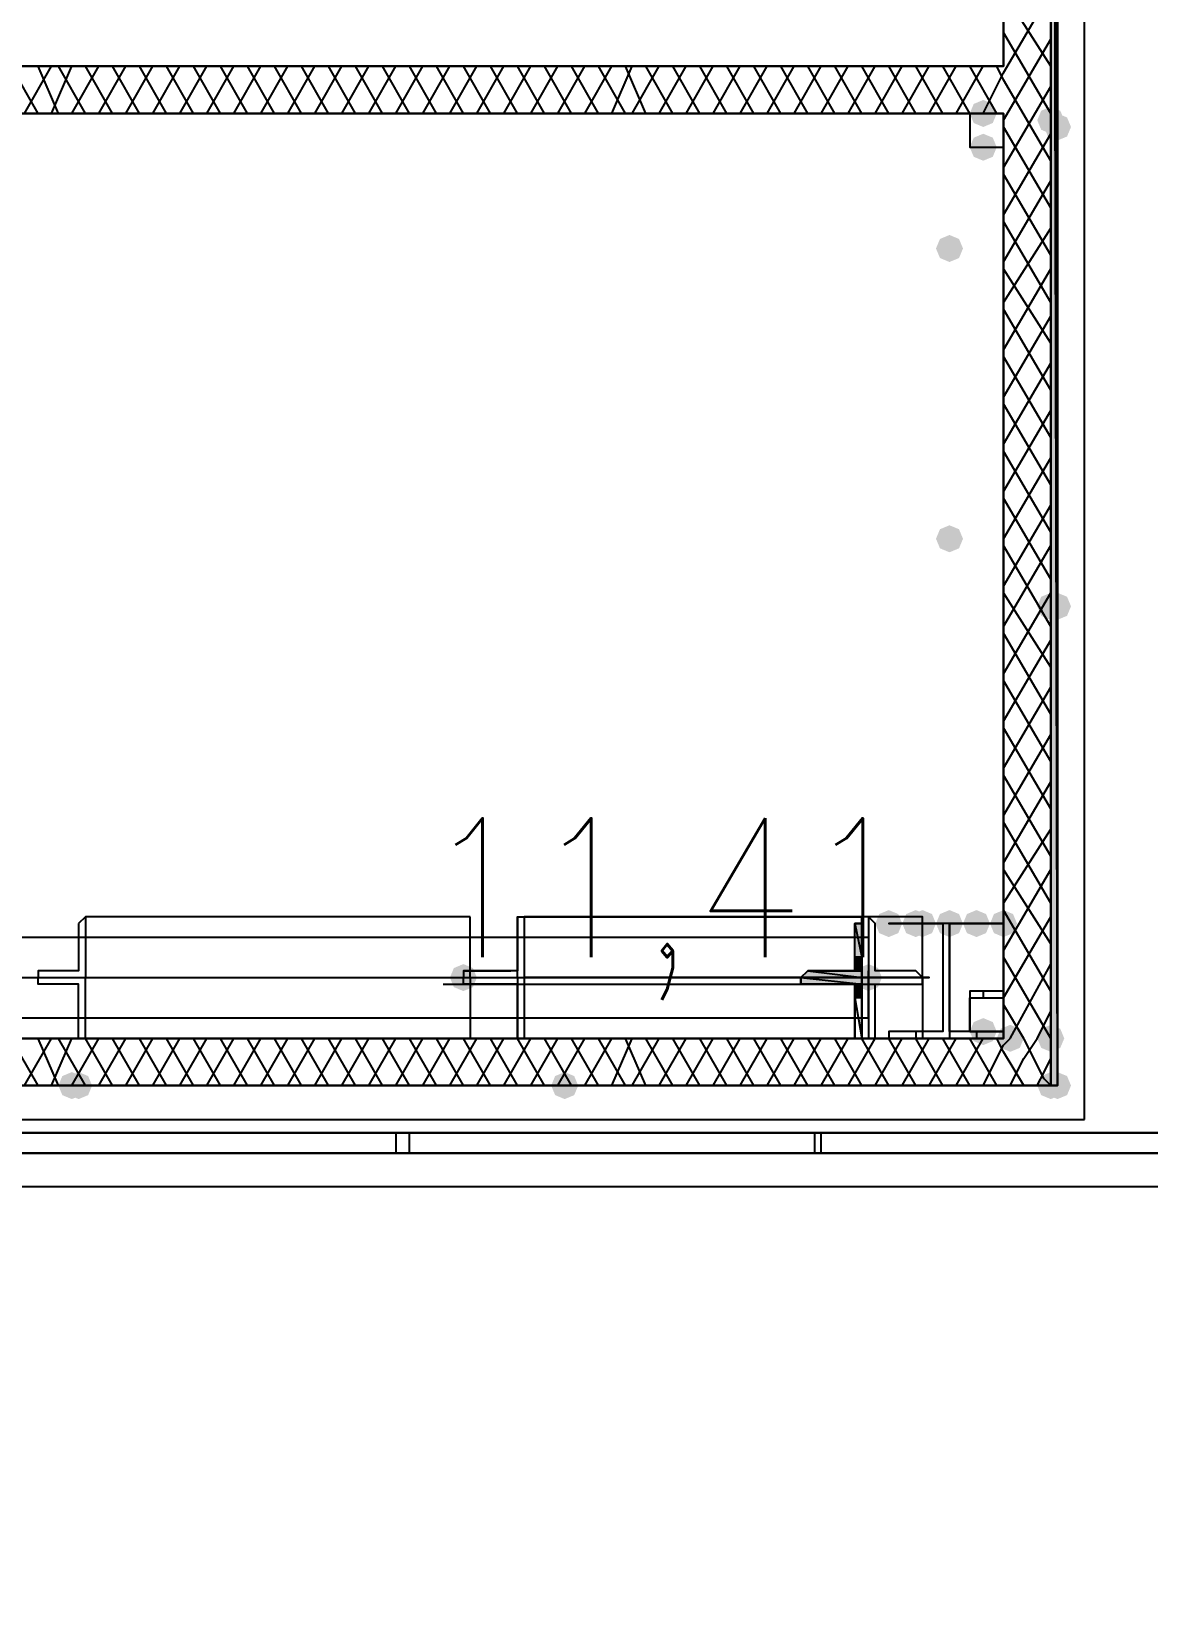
# Model space of a CAD drawing. Header units: millimetres. Extents: x 0 to 420, y 0 to 297.
# Drawn here: x 383.16 to 390.17, y 102.02 to 111.85 of the extents above; entities that cross this region are included whole.
import ezdxf

# ---------------------------------------------------------------- set-up
doc = ezdxf.new("R2010")
doc.units = ezdxf.units.MM
doc.layers.get('0').update_dxf_attribs({"linetype": 'CONTINUOUS'})
doc.styles.get("Standard").update_dxf_attribs({"font": 'STANDARD'})

msp = doc.modelspace()

# ---------------------------------------------------------------- hatches: boundary and pattern name
at = {"true_color": 0x000007}
h = msp.add_hatch(color=0, dxfattribs=at)
h.paths.add_polyline_path([(389.593667, 123.274667), (389.551333, 123.274667), (389.593667, 105.240667)], flags=0)
h.paths.add_polyline_path([(389.551333, 123.274667), (389.593667, 105.240667), (389.551333, 105.240667)], flags=0)
for points in [[(389.212667, 111.336667), (389.187796, 111.276871), (389.128, 111.252), (389.068204, 111.276871), (389.043333, 111.336667), (389.068204, 111.396462), (389.128, 111.421333), (389.187796, 111.396463)], [(389.212667, 111.125), (389.187796, 111.065204), (389.128, 111.040333), (389.068204, 111.065204), (389.043333, 111.125), (389.068204, 111.184796), (389.128, 111.209667), (389.187796, 111.184796)], [(389.001, 110.49), (388.976129, 110.430204), (388.916333, 110.405333), (388.856537, 110.430204), (388.831667, 110.49), (388.856537, 110.549796), (388.916333, 110.574667), (388.976129, 110.549796)], [(389.001, 108.669667), (388.976129, 108.609871), (388.916333, 108.585), (388.856537, 108.609871), (388.831667, 108.669667), (388.856537, 108.729462), (388.916333, 108.754333), (388.976129, 108.729463)], [(388.62, 106.256667), (388.595129, 106.196871), (388.535333, 106.172), (388.475537, 106.196871), (388.450667, 106.256667), (388.475537, 106.316462), (388.535333, 106.341333), (388.595129, 106.316463)], [(388.62, 106.256667), (388.595129, 106.196871), (388.535333, 106.172), (388.475537, 106.196871), (388.450667, 106.256667), (388.475537, 106.316462), (388.535333, 106.341333), (388.595129, 106.316463)], [(388.789333, 106.256667), (388.764462, 106.196871), (388.704667, 106.172), (388.644871, 106.196871), (388.62, 106.256667), (388.644871, 106.316462), (388.704667, 106.341333), (388.764462, 106.316463)], [(388.831667, 106.256667), (388.806796, 106.196871), (388.747, 106.172), (388.687204, 106.196871), (388.662333, 106.256667), (388.687204, 106.316462), (388.747, 106.341333), (388.806796, 106.316463)], [(389.001, 106.256667), (388.976129, 106.196871), (388.916333, 106.172), (388.856537, 106.196871), (388.831667, 106.256667), (388.856537, 106.316462), (388.916333, 106.341333), (388.976129, 106.316463)], [(389.170333, 106.256667), (389.145463, 106.196871), (389.085667, 106.172), (389.025871, 106.196871), (389.001, 106.256667), (389.025871, 106.316462), (389.085667, 106.341333), (389.145462, 106.316463)], [(389.170333, 106.256667), (389.145463, 106.196871), (389.085667, 106.172), (389.025871, 106.196871), (389.001, 106.256667), (389.025871, 106.316462), (389.085667, 106.341333), (389.145462, 106.316463)], [(389.339667, 106.256667), (389.314796, 106.196871), (389.255, 106.172), (389.195204, 106.196871), (389.170333, 106.256667), (389.195204, 106.316462), (389.255, 106.341333), (389.314796, 106.316463)], [(389.339667, 106.256667), (389.314796, 106.196871), (389.255, 106.172), (389.195204, 106.196871), (389.170333, 106.256667), (389.195204, 106.316462), (389.255, 106.341333), (389.314796, 106.316463)], [(385.953, 105.918), (385.928129, 105.858204), (385.868333, 105.833333), (385.808538, 105.858204), (385.783667, 105.918), (385.808537, 105.977796), (385.868333, 106.002667), (385.928129, 105.977796)], [(388.493, 105.918), (388.468129, 105.858204), (388.408333, 105.833333), (388.348538, 105.858204), (388.323667, 105.918), (388.348537, 105.977796), (388.408333, 106.002667), (388.468129, 105.977796)], [(388.493, 105.918), (388.468129, 105.858204), (388.408333, 105.833333), (388.348538, 105.858204), (388.323667, 105.918), (388.348537, 105.977796), (388.408333, 106.002667), (388.468129, 105.977796)], [(389.212667, 105.579333), (389.187796, 105.519537), (389.128, 105.494667), (389.068204, 105.519537), (389.043333, 105.579333), (389.068204, 105.639129), (389.128, 105.664), (389.187796, 105.639129)], [(389.382, 105.537), (389.357129, 105.477204), (389.297333, 105.452333), (389.237538, 105.477204), (389.212667, 105.537), (389.237537, 105.596796), (389.297333, 105.621667), (389.357129, 105.596796)], [(389.636, 105.537), (389.611129, 105.477204), (389.551333, 105.452333), (389.491537, 105.477204), (389.466667, 105.537), (389.491537, 105.596796), (389.551333, 105.621667), (389.611129, 105.596796)], [(389.678333, 105.240667), (389.653462, 105.180871), (389.593667, 105.156), (389.533871, 105.180871), (389.509, 105.240667), (389.533871, 105.300462), (389.593667, 105.325333), (389.653462, 105.300463)], [(389.678333, 105.240667), (389.653462, 105.180871), (389.593667, 105.156), (389.533871, 105.180871), (389.509, 105.240667), (389.533871, 105.300462), (389.593667, 105.325333), (389.653462, 105.300463)], [(389.551333, 105.240667), (389.593667, 105.240667)], [(389.551333, 105.240667), (389.593667, 105.240667)]]:
    msp.add_hatch(color=0, dxfattribs=at).paths.add_polyline_path(points, flags=0)
at = {"true_color": 0x0000fe}
for points in [[(389.636, 111.294333), (389.611129, 111.234537), (389.551333, 111.209667), (389.491537, 111.234537), (389.466667, 111.294333), (389.491537, 111.354129), (389.551333, 111.379), (389.611129, 111.354129)], [(389.678333, 111.252), (389.653462, 111.192204), (389.593667, 111.167333), (389.533871, 111.192204), (389.509, 111.252), (389.533871, 111.311796), (389.593667, 111.336667), (389.653462, 111.311796)], [(389.636, 108.246333), (389.611129, 108.186537), (389.551333, 108.161667), (389.491537, 108.186537), (389.466667, 108.246333), (389.491537, 108.306129), (389.551333, 108.331), (389.611129, 108.306129)], [(389.678333, 108.246333), (389.653462, 108.186537), (389.593667, 108.161667), (389.533871, 108.186537), (389.509, 108.246333), (389.533871, 108.306129), (389.593667, 108.331), (389.653462, 108.306129)], [(383.497667, 105.240667), (383.472796, 105.180871), (383.413, 105.156), (383.353204, 105.180871), (383.328333, 105.240667), (383.353204, 105.300462), (383.413, 105.325333), (383.472796, 105.300463)], [(383.54, 105.240667), (383.515129, 105.180871), (383.455333, 105.156), (383.395538, 105.180871), (383.370667, 105.240667), (383.395537, 105.300462), (383.455333, 105.325333), (383.515129, 105.300463)], [(386.588, 105.240667), (386.563129, 105.180871), (386.503333, 105.156), (386.443537, 105.180871), (386.418667, 105.240667), (386.443537, 105.300462), (386.503333, 105.325333), (386.563129, 105.300463)], [(386.588, 105.240667), (386.563129, 105.180871), (386.503333, 105.156), (386.443537, 105.180871), (386.418667, 105.240667), (386.443537, 105.300462), (386.503333, 105.325333), (386.563129, 105.300463)], [(389.636, 105.240667), (389.611129, 105.180871), (389.551333, 105.156), (389.491537, 105.180871), (389.466667, 105.240667), (389.491537, 105.300462), (389.551333, 105.325333), (389.611129, 105.300463)], [(389.636, 105.240667), (389.611129, 105.180871), (389.551333, 105.156), (389.491537, 105.180871), (389.466667, 105.240667), (389.491537, 105.300462), (389.551333, 105.325333), (389.611129, 105.300463)], [(389.636, 105.240667), (389.611129, 105.180871), (389.551333, 105.156), (389.491537, 105.180871), (389.466667, 105.240667), (389.491537, 105.300462), (389.551333, 105.325333), (389.611129, 105.300463)], [(389.636, 105.240667), (389.611129, 105.180871), (389.551333, 105.156), (389.491537, 105.180871), (389.466667, 105.240667), (389.491537, 105.300462), (389.551333, 105.325333), (389.611129, 105.300463)], [(389.678333, 105.240667), (389.653462, 105.180871), (389.593667, 105.156), (389.533871, 105.180871), (389.509, 105.240667), (389.533871, 105.300462), (389.593667, 105.325333), (389.653462, 105.300463)], [(389.678333, 105.240667), (389.653462, 105.180871), (389.593667, 105.156), (389.533871, 105.180871), (389.509, 105.240667), (389.533871, 105.300462), (389.593667, 105.325333), (389.653462, 105.300463)], [(389.678333, 105.240667), (389.653462, 105.180871), (389.593667, 105.156), (389.533871, 105.180871), (389.509, 105.240667), (389.533871, 105.300462), (389.593667, 105.325333), (389.653462, 105.300463)], [(389.678333, 105.240667), (389.653462, 105.180871), (389.593667, 105.156), (389.533871, 105.180871), (389.509, 105.240667), (389.533871, 105.300462), (389.593667, 105.325333), (389.653462, 105.300463)]]:
    msp.add_hatch(color=0, dxfattribs=at).paths.add_polyline_path(points, flags=0)
at = {"true_color": 0x000062}
for points in [[(388.366, 106.256667), (388.323667, 106.256667)], [(388.027333, 105.960333), (388.069667, 105.960333)], [(388.027333, 105.875667), (388.069667, 105.875667)]]:
    msp.add_hatch(color=0, dxfattribs=at).paths.add_polyline_path(points, flags=0)
h = msp.add_hatch(color=0, dxfattribs=at)
h.paths.add_polyline_path([(388.366, 106.256667), (388.323667, 106.256667), (388.366, 106.045)], flags=0)
h.paths.add_polyline_path([(388.323667, 106.256667), (388.366, 106.045), (388.323667, 106.045)], flags=0)
h = msp.add_hatch(color=0, dxfattribs=at)
h.paths.add_polyline_path([(388.366, 106.299), (388.366, 106.256667)], flags=0)
h.paths.add_polyline_path([(388.366, 106.256667), (388.366, 106.299)], flags=0)
h = msp.add_hatch(color=0, dxfattribs=at)
h.paths.add_polyline_path([(388.366, 105.960333), (388.027333, 105.960333), (388.366, 105.918)], flags=0)
h.paths.add_polyline_path([(388.027333, 105.960333), (388.366, 105.918), (387.985, 105.918)], flags=0)
h.paths.add_polyline_path([(388.366, 105.918), (387.985, 105.918)], flags=0)
h.paths.add_polyline_path([(387.985, 105.918), (388.366, 105.918)], flags=0)
h.paths.add_polyline_path([(388.366, 105.918), (387.985, 105.918)], flags=0)
h.paths.add_polyline_path([(388.366, 105.918), (387.985, 105.918)], flags=0)
h.paths.add_polyline_path([(387.985, 105.918), (388.366, 105.918)], flags=0)
h.paths.add_polyline_path([(388.366, 105.918), (387.985, 105.918)], flags=0)
h.paths.add_polyline_path([(388.366, 105.918), (387.985, 105.918)], flags=0)
h.paths.add_polyline_path([(387.985, 105.918), (388.366, 105.918)], flags=0)
h.paths.add_polyline_path([(388.366, 105.918), (387.985, 105.918)], flags=0)
h.paths.add_polyline_path([(388.366, 105.918), (387.985, 105.918)], flags=0)
h = msp.add_hatch(color=0, dxfattribs=at)
h.paths.add_polyline_path([(388.027333, 105.960333), (388.069667, 105.960333)], flags=0)
h.paths.add_polyline_path([(388.069667, 105.960333), (388.027333, 105.960333)], flags=0)
h = msp.add_hatch(color=0, dxfattribs=at)
h.paths.add_polyline_path([(388.027333, 105.960333), (388.366, 105.960333)], flags=0)
h.paths.add_polyline_path([(388.366, 105.960333), (388.027333, 105.960333)], flags=0)
h = msp.add_hatch(color=0, dxfattribs=at)
h.paths.add_polyline_path([(388.366, 105.960333), (388.323667, 105.960333)], flags=0)
h.paths.add_polyline_path([(388.323667, 105.960333), (388.366, 105.960333)], flags=0)
h.paths.add_polyline_path([(388.366, 105.960333), (388.323667, 105.960333)], flags=0)
h.paths.add_polyline_path([(388.366, 105.960333), (388.323667, 105.960333), (388.069667, 105.960333)], flags=0)
h = msp.add_hatch(color=0, dxfattribs=at)
h.paths.add_polyline_path([(388.366, 106.045), (388.323667, 106.045), (388.366, 105.960333)], flags=0)
h.paths.add_polyline_path([(388.323667, 106.045), (388.366, 105.960333), (388.323667, 105.960333)], flags=0)
h.paths.add_polyline_path([(388.366, 105.960333), (388.323667, 105.960333)], flags=0)
h.paths.add_polyline_path([(388.323667, 105.960333), (388.366, 105.960333)], flags=0)
h.paths.add_polyline_path([(388.366, 105.960333), (388.323667, 105.960333)], flags=0)
h.paths.add_polyline_path([(388.366, 105.960333), (388.323667, 105.960333)], flags=0)
h.paths.add_polyline_path([(388.323667, 105.960333), (388.366, 105.960333)], flags=0)
h.paths.add_polyline_path([(388.366, 105.960333), (388.323667, 105.960333)], flags=0)
h = msp.add_hatch(color=0, dxfattribs=at)
h.paths.add_polyline_path([(388.366, 105.918), (387.985, 105.918), (388.366, 105.875667)], flags=0)
h.paths.add_polyline_path([(387.985, 105.918), (388.366, 105.875667), (387.985, 105.875667)], flags=0)
h.paths.add_polyline_path([(388.366, 105.875667), (387.985, 105.875667)], flags=0)
h.paths.add_polyline_path([(387.985, 105.875667), (388.366, 105.875667)], flags=0)
h.paths.add_polyline_path([(388.366, 105.875667), (387.985, 105.875667)], flags=0)
h.paths.add_polyline_path([(388.366, 105.875667), (387.985, 105.875667)], flags=0)
h.paths.add_polyline_path([(387.985, 105.875667), (388.366, 105.875667)], flags=0)
h.paths.add_polyline_path([(388.366, 105.875667), (387.985, 105.875667)], flags=0)
h.paths.add_polyline_path([(388.366, 105.875667), (387.985, 105.875667), (388.027333, 105.875667)], flags=0)
h = msp.add_hatch(color=0, dxfattribs=at)
h.paths.add_polyline_path([(387.985, 105.875667), (388.366, 105.875667)], flags=0)
h.paths.add_polyline_path([(388.366, 105.875667), (388.027333, 105.875667)], flags=0)
h.paths.add_polyline_path([(388.366, 105.875667), (388.027333, 105.875667)], flags=0)
h = msp.add_hatch(color=0, dxfattribs=at)
h.paths.add_polyline_path([(388.027333, 105.875667), (388.069667, 105.875667)], flags=0)
h.paths.add_polyline_path([(388.069667, 105.875667), (388.027333, 105.875667)], flags=0)
h = msp.add_hatch(color=0, dxfattribs=at)
h.paths.add_polyline_path([(388.366, 105.875667), (388.069667, 105.875667)], flags=0)
h.paths.add_polyline_path([(388.069667, 105.875667), (388.366, 105.875667), (388.323667, 105.875667)], flags=0)
h = msp.add_hatch(color=0, dxfattribs=at)
h.paths.add_polyline_path([(388.323667, 105.875667), (388.366, 105.875667)], flags=0)
h.paths.add_polyline_path([(388.366, 105.875667), (388.323667, 105.875667)], flags=0)
h.paths.add_polyline_path([(388.366, 105.875667), (388.323667, 105.875667)], flags=0)
h.paths.add_polyline_path([(388.323667, 105.875667), (388.366, 105.875667)], flags=0)
h.paths.add_polyline_path([(388.366, 105.875667), (388.323667, 105.875667)], flags=0)
h.paths.add_polyline_path([(388.366, 105.875667), (388.323667, 105.875667)], flags=0)
h = msp.add_hatch(color=0, dxfattribs=at)
h.paths.add_polyline_path([(388.366, 105.875667), (388.323667, 105.875667), (388.366, 105.833333)], flags=0)
h.paths.add_polyline_path([(388.323667, 105.875667), (388.366, 105.833333), (388.323667, 105.833333)], flags=0)
h = msp.add_hatch(color=0, dxfattribs=at)
h.paths.add_polyline_path([(388.366, 105.833333), (388.323667, 105.833333), (388.366, 105.791)], flags=0)
h.paths.add_polyline_path([(388.323667, 105.833333), (388.366, 105.791), (388.323667, 105.791)], flags=0)
at = {"true_color": 0x000007}
h = msp.add_hatch(color=0, dxfattribs=at)
h.paths.add_polyline_path([(377.317, 105.240667), (389.551333, 105.240667)], flags=0)
h.paths.add_polyline_path([(389.551333, 105.240667), (377.317, 105.240667)], flags=0)

# ---------------------------------------------------------------- linework, layer by layer
at = {"color": 0, "true_color": 0x000007}
for points in [[(103.970667, 105.029), (389.763, 105.029), (389.763, 222.715667), (103.970667, 222.715667)], [(367.538, 140.038667), (360.045, 140.038667), (360.045, 105.537), (372.745, 105.537), (372.745, 111.633), (389.255, 111.633), (389.255, 122.936), (389.255, 140.038667)], [(389.593667, 123.274667), (389.551333, 123.274667), (389.593667, 105.240667)], [(389.551333, 123.274667), (389.593667, 105.240667), (389.551333, 105.240667)], [(389.043333, 111.125), (389.255, 111.125), (389.255, 111.336667), (389.043333, 111.336667), (389.043333, 111.125), (389.255, 111.125), (389.255, 111.336667), (389.043333, 111.336667)], [(385.910667, 106.299), (383.497667, 106.299), (383.497667, 105.918), (385.910667, 105.918)], [(389.255, 106.256667), (388.535333, 106.256667), (388.874, 106.256667), (388.874, 105.579333), (388.535333, 105.579333), (388.535333, 105.537), (389.255, 105.537), (389.255, 105.579333), (388.916333, 105.579333), (388.916333, 106.256667)], [(389.255, 106.256667), (388.535333, 106.256667), (388.874, 106.256667), (388.874, 105.579333), (388.535333, 105.579333), (388.535333, 105.537), (389.255, 105.537), (389.255, 105.579333), (388.916333, 105.579333), (388.916333, 106.256667)], [(385.910667, 105.537), (383.497667, 105.537), (383.497667, 105.918), (385.910667, 105.918)], [(388.069667, 105.918), (388.789333, 105.918)], [(389.255, 105.833333), (389.043333, 105.833333), (389.043333, 105.579333), (389.255, 105.579333)], [(389.255, 105.791), (389.255, 105.579333), (389.043333, 105.579333), (389.043333, 105.791)], [(377.317, 105.240667), (389.551333, 105.240667)], [(389.551333, 105.240667), (377.317, 105.240667)], [(389.551333, 105.240667), (389.593667, 105.240667)], [(389.551333, 105.240667), (389.593667, 105.240667)], [(377.655667, 104.944333), (403.775333, 104.944333), (403.775333, 104.817333), (377.655667, 104.817333), (377.655667, 104.944333), (403.775333, 104.944333), (403.775333, 104.817333), (377.655667, 104.817333), (377.655667, 104.944333), (403.775333, 104.944333), (403.775333, 104.817333), (377.655667, 104.817333), (377.655667, 104.944333), (403.775333, 104.944333), (403.775333, 104.817333), (377.655667, 104.817333), (377.655667, 104.944333), (377.655667, 104.817333), (403.775333, 104.817333), (403.775333, 104.944333)], [(385.445, 104.944333), (385.445, 104.817333), (385.529667, 104.817333), (385.529667, 104.944333)], [(388.069667, 104.944333), (388.069667, 104.817333), (388.112, 104.817333), (388.112, 104.944333)], [(377.655667, 104.732667), (377.655667, 104.817333), (403.775333, 104.817333), (403.775333, 104.605667), (377.655667, 104.605667)]]:
    msp.add_lwpolyline(points, close=True, dxfattribs=at)
for points in [[(389.551333, 105.537), (389.551333, 160.528)], [(389.255, 140.038667), (389.255, 111.633)], [(389.593667, 123.274667), (389.593667, 105.240667), (389.551333, 123.274667), (389.551333, 105.240667)], [(389.551333, 123.274667), (389.551333, 105.240667)], [(389.593667, 105.240667), (389.593667, 123.274667), (389.551333, 123.274667)], [(389.551333, 123.274667), (389.551333, 105.240667)], [(389.593667, 105.240667), (389.593667, 123.274667), (389.551333, 123.274667)], [(389.255, 111.590667), (389.551333, 112.098667)], [(389.551333, 111.633), (389.255, 112.098667)], [(389.551333, 111.336667), (389.255, 111.844667)], [(389.255, 111.294333), (389.551333, 111.802333)], [(389.255, 111.633), (372.745, 111.633)], [(383.201333, 111.336667), (383.032, 111.633)], [(383.116667, 111.336667), (383.286, 111.633)], [(383.328333, 111.336667), (383.201333, 111.633)], [(383.286, 111.336667), (383.413, 111.633)], [(383.497667, 111.336667), (383.328333, 111.633)], [(383.413, 111.336667), (383.582333, 111.633)], [(383.667, 111.336667), (383.497667, 111.633)], [(383.582333, 111.336667), (383.751667, 111.633)], [(383.836333, 111.336667), (383.667, 111.633)], [(383.751667, 111.336667), (383.921, 111.633)], [(384.005667, 111.336667), (383.836333, 111.633)], [(383.921, 111.336667), (384.090333, 111.633)], [(384.175, 111.336667), (384.005667, 111.633)], [(384.090333, 111.336667), (384.259667, 111.633)], [(384.344333, 111.336667), (384.175, 111.633)], [(384.259667, 111.336667), (384.429, 111.633)], [(384.513667, 111.336667), (384.344333, 111.633)], [(384.429, 111.336667), (384.598333, 111.633)], [(384.683, 111.336667), (384.513667, 111.633)], [(384.598333, 111.336667), (384.767667, 111.633)], [(384.852333, 111.336667), (384.683, 111.633)], [(384.767667, 111.336667), (384.937, 111.633)], [(385.021667, 111.336667), (384.852333, 111.633)], [(384.937, 111.336667), (385.106333, 111.633)], [(385.191, 111.336667), (385.021667, 111.633)], [(385.106333, 111.336667), (385.275667, 111.633)], [(385.360333, 111.336667), (385.191, 111.633)], [(385.275667, 111.336667), (385.445, 111.633)], [(385.529667, 111.336667), (385.360333, 111.633)], [(385.445, 111.336667), (385.614333, 111.633)], [(385.699, 111.336667), (385.529667, 111.633)], [(385.614333, 111.336667), (385.783667, 111.633)], [(385.868333, 111.336667), (385.699, 111.633)], [(385.783667, 111.336667), (385.953, 111.633)], [(386.037667, 111.336667), (385.868333, 111.633)], [(385.953, 111.336667), (386.122333, 111.633)], [(386.207, 111.336667), (386.037667, 111.633)], [(386.122333, 111.336667), (386.291667, 111.633)], [(386.376333, 111.336667), (386.207, 111.633)], [(386.291667, 111.336667), (386.461, 111.633)], [(386.545667, 111.336667), (386.376333, 111.633)], [(386.461, 111.336667), (386.630333, 111.633)], [(386.715, 111.336667), (386.545667, 111.633)], [(386.630333, 111.336667), (386.799667, 111.633)], [(386.884333, 111.336667), (386.715, 111.633)], [(386.799667, 111.336667), (386.926667, 111.633)], [(387.011333, 111.336667), (386.884333, 111.633)], [(386.926667, 111.336667), (387.096, 111.633)], [(387.180667, 111.336667), (387.011333, 111.633)], [(387.096, 111.336667), (387.265333, 111.633)], [(387.35, 111.336667), (387.180667, 111.633)], [(387.265333, 111.336667), (387.434667, 111.633)], [(387.519333, 111.336667), (387.35, 111.633)], [(387.434667, 111.336667), (387.604, 111.633)], [(387.688667, 111.336667), (387.519333, 111.633)], [(387.604, 111.336667), (387.773333, 111.633)], [(387.858, 111.336667), (387.688667, 111.633)], [(387.773333, 111.336667), (387.942667, 111.633)], [(388.027333, 111.336667), (387.858, 111.633)], [(387.942667, 111.336667), (388.112, 111.633)], [(388.196667, 111.336667), (388.027333, 111.633)], [(388.112, 111.336667), (388.281333, 111.633)], [(388.366, 111.336667), (388.196667, 111.633)], [(388.281333, 111.336667), (388.450667, 111.633)], [(388.535333, 111.336667), (388.366, 111.633)], [(388.450667, 111.336667), (388.62, 111.633)], [(388.704667, 111.336667), (388.535333, 111.633)], [(388.62, 111.336667), (388.789333, 111.633)], [(388.874, 111.336667), (388.704667, 111.633)], [(388.789333, 111.336667), (388.958667, 111.633)], [(389.043333, 111.336667), (388.874, 111.633)], [(388.958667, 111.336667), (389.128, 111.633)], [(389.212667, 111.336667), (389.043333, 111.633)], [(389.128, 111.336667), (389.255, 111.590667)], [(389.255, 111.548333), (389.212667, 111.633)], [(389.551333, 111.040333), (389.255, 111.548333)], [(389.255, 110.998), (389.551333, 111.506)], [(372.745, 111.336667), (389.255, 111.336667)], [(389.255, 111.336667), (389.255, 105.537)], [(389.551333, 110.744), (389.255, 111.252)], [(389.255, 110.701667), (389.551333, 111.209667)], [(389.551333, 110.447667), (389.255, 110.955667)], [(389.255, 110.405333), (389.551333, 110.913333)], [(389.551333, 110.151333), (389.255, 110.659333)], [(389.255, 110.151333), (389.551333, 110.617)], [(389.255, 109.855), (389.551333, 110.363)], [(389.551333, 109.897333), (389.255, 110.363)], [(389.551333, 109.601), (389.255, 110.109)], [(389.255, 109.558667), (389.551333, 110.066667)], [(389.551333, 109.304667), (389.255, 109.812667)], [(389.255, 109.262333), (389.551333, 109.770333)], [(389.551333, 109.008333), (389.255, 109.516333)], [(389.255, 108.966), (389.551333, 109.474)], [(389.551333, 108.712), (389.255, 109.22)], [(389.255, 108.669667), (389.551333, 109.177667)], [(389.551333, 108.415667), (389.255, 108.923667)], [(389.255, 108.373333), (389.551333, 108.881333)], [(389.255, 108.119333), (389.551333, 108.627333)], [(389.551333, 108.119333), (389.255, 108.627333)], [(389.255, 107.823), (389.551333, 108.331)], [(389.551333, 107.865333), (389.255, 108.331)], [(389.551333, 107.569), (389.255, 108.077)], [(389.255, 107.526667), (389.551333, 108.034667)], [(389.551333, 107.272667), (389.255, 107.780667)], [(389.255, 107.230333), (389.551333, 107.738333)], [(389.551333, 106.976333), (389.255, 107.484333)], [(389.255, 106.934), (389.551333, 107.442)], [(389.551333, 106.68), (389.255, 107.188)], [(389.255, 106.637667), (389.551333, 107.145667)], [(389.551333, 106.383667), (389.255, 106.891667)], [(389.255, 106.383667), (389.551333, 106.849333)], [(389.255, 106.087333), (389.551333, 106.595333)], [(389.551333, 106.129667), (389.255, 106.595333)], [(383.455333, 106.256667), (383.455333, 105.960333), (383.201333, 105.960333), (383.201333, 105.918)], [(383.497667, 106.299), (383.455333, 106.256667)], [(386.207, 105.918), (386.207, 106.299), (388.366, 106.299)], [(386.207, 106.299), (386.207, 106.256667)], [(386.207, 106.256667), (386.207, 105.960333)], [(388.408333, 106.299), (386.249333, 106.299), (386.249333, 105.918), (388.408333, 105.918), (388.747, 105.918), (388.704667, 105.960333), (388.493, 105.960333), (388.450667, 105.960333), (388.450667, 106.256667), (388.408333, 106.299), (388.408333, 105.918)], [(388.366, 105.918), (388.747, 105.918), (388.747, 106.299), (388.366, 106.299)], [(388.916333, 106.256667), (388.916333, 105.537)], [(388.916333, 106.256667), (388.916333, 105.537)], [(389.551333, 105.833333), (389.255, 106.341333)], [(389.255, 105.791), (389.551333, 106.299)], [(377.782667, 105.918), (377.782667, 105.960333), (377.782667, 106.129667), (377.782667, 106.172), (388.408333, 106.172), (388.408333, 106.129667), (388.408333, 105.960333)], [(377.782667, 105.918), (388.408333, 105.918), (388.408333, 105.960333)], [(386.207, 105.960333), (386.164667, 105.960333), (385.868333, 105.960333), (385.868333, 105.918), (386.207, 105.918)], [(385.868333, 105.960333), (386.164667, 105.960333)], [(388.027333, 105.960333), (388.323667, 105.960333)], [(389.551333, 105.537), (389.255, 106.045)], [(389.297333, 105.537), (389.551333, 106.002667)], [(377.782667, 105.918), (388.408333, 105.918)], [(388.408333, 105.664), (388.408333, 105.918), (388.408333, 105.833333), (388.408333, 105.664), (377.782667, 105.664), (377.782667, 105.918), (388.408333, 105.918)], [(383.201333, 105.918), (383.497667, 105.918)], [(383.201333, 105.918), (383.497667, 105.918)], [(383.455333, 105.537), (383.455333, 105.833333), (383.455333, 105.875667), (383.201333, 105.875667), (383.201333, 105.918)], [(385.741333, 105.875667), (388.62, 105.875667)], [(385.868333, 105.918), (386.207, 105.918)], [(385.868333, 105.875667), (385.868333, 105.918)], [(386.207, 105.875667), (386.164667, 105.875667), (385.868333, 105.875667), (386.164667, 105.875667)], [(386.207, 105.918), (388.366, 105.918)], [(386.207, 105.918), (388.366, 105.918)], [(386.207, 105.918), (386.207, 105.537), (386.207, 105.833333), (386.207, 105.875667)], [(388.408333, 105.918), (388.408333, 105.537), (388.450667, 105.537), (388.450667, 105.833333), (388.450667, 105.875667), (388.493, 105.875667), (388.704667, 105.875667), (388.747, 105.875667), (388.747, 105.918), (388.408333, 105.918), (386.249333, 105.918), (386.249333, 105.537), (388.408333, 105.537)], [(388.027333, 105.875667), (388.323667, 105.875667)], [(388.366, 105.918), (388.747, 105.918), (388.747, 105.537), (388.366, 105.537)], [(388.408333, 105.875667), (388.408333, 105.918)], [(389.128, 105.833333), (389.128, 105.791)], [(389.382, 105.537), (389.255, 105.748667)], [(389.466667, 105.537), (389.551333, 105.706333)], [(388.535333, 105.579333), (388.535333, 105.537)], [(388.535333, 105.579333), (388.535333, 105.537)], [(388.704667, 105.579333), (388.704667, 105.537)], [(388.747, 105.579333), (388.747, 105.537)], [(389.085667, 105.579333), (389.085667, 105.537)], [(389.085667, 105.579333), (389.085667, 105.537)], [(389.255, 105.579333), (389.255, 105.537)], [(389.255, 105.579333), (389.255, 105.537)], [(389.255, 105.537), (376.724333, 105.537)], [(383.201333, 105.240667), (383.032, 105.537)], [(383.116667, 105.240667), (383.286, 105.537)], [(383.328333, 105.240667), (383.201333, 105.537)], [(383.286, 105.240667), (383.413, 105.537)], [(383.497667, 105.240667), (383.328333, 105.537)], [(383.413, 105.240667), (383.582333, 105.537)], [(383.497667, 105.537), (383.455333, 105.537)], [(383.667, 105.240667), (383.497667, 105.537)], [(383.582333, 105.240667), (383.751667, 105.537)], [(383.836333, 105.240667), (383.667, 105.537)], [(383.751667, 105.240667), (383.921, 105.537)], [(384.005667, 105.240667), (383.836333, 105.537)], [(383.921, 105.240667), (384.090333, 105.537)], [(384.175, 105.240667), (384.005667, 105.537)], [(384.090333, 105.240667), (384.259667, 105.537)], [(384.344333, 105.240667), (384.175, 105.537)], [(384.259667, 105.240667), (384.429, 105.537)], [(384.513667, 105.240667), (384.344333, 105.537)], [(384.429, 105.240667), (384.598333, 105.537)], [(384.683, 105.240667), (384.513667, 105.537)], [(384.598333, 105.240667), (384.767667, 105.537)], [(384.852333, 105.240667), (384.683, 105.537)], [(384.767667, 105.240667), (384.937, 105.537)], [(385.021667, 105.240667), (384.852333, 105.537)], [(384.937, 105.240667), (385.106333, 105.537)], [(385.191, 105.240667), (385.021667, 105.537)], [(385.106333, 105.240667), (385.275667, 105.537)], [(385.360333, 105.240667), (385.191, 105.537)], [(385.275667, 105.240667), (385.445, 105.537)], [(385.529667, 105.240667), (385.360333, 105.537)], [(385.445, 105.240667), (385.614333, 105.537)], [(385.699, 105.240667), (385.529667, 105.537)], [(385.614333, 105.240667), (385.783667, 105.537)], [(385.868333, 105.240667), (385.699, 105.537)], [(385.783667, 105.240667), (385.953, 105.537)], [(386.037667, 105.240667), (385.868333, 105.537)], [(385.953, 105.240667), (386.122333, 105.537)], [(386.207, 105.240667), (386.037667, 105.537)], [(386.122333, 105.240667), (386.291667, 105.537)], [(386.376333, 105.240667), (386.207, 105.537)], [(386.207, 105.537), (388.366, 105.537)], [(386.291667, 105.240667), (386.461, 105.537)], [(386.545667, 105.240667), (386.376333, 105.537)], [(386.461, 105.240667), (386.630333, 105.537)], [(386.715, 105.240667), (386.545667, 105.537)], [(386.630333, 105.240667), (386.799667, 105.537)], [(386.884333, 105.240667), (386.715, 105.537)], [(386.799667, 105.240667), (386.926667, 105.537)], [(387.011333, 105.240667), (386.884333, 105.537)], [(386.926667, 105.240667), (387.096, 105.537)], [(387.180667, 105.240667), (387.011333, 105.537)], [(387.096, 105.240667), (387.265333, 105.537)], [(387.35, 105.240667), (387.180667, 105.537)], [(387.265333, 105.240667), (387.434667, 105.537)], [(387.519333, 105.240667), (387.35, 105.537)], [(387.434667, 105.240667), (387.604, 105.537)], [(387.688667, 105.240667), (387.519333, 105.537)], [(387.604, 105.240667), (387.773333, 105.537)], [(387.858, 105.240667), (387.688667, 105.537)], [(387.773333, 105.240667), (387.942667, 105.537)], [(388.027333, 105.240667), (387.858, 105.537)], [(387.942667, 105.240667), (388.112, 105.537)], [(388.196667, 105.240667), (388.027333, 105.537)], [(388.112, 105.240667), (388.281333, 105.537)], [(388.366, 105.240667), (388.196667, 105.537)], [(388.281333, 105.240667), (388.450667, 105.537)], [(388.535333, 105.240667), (388.366, 105.537)], [(388.450667, 105.240667), (388.62, 105.537)], [(388.704667, 105.240667), (388.535333, 105.537)], [(388.62, 105.240667), (388.789333, 105.537)], [(388.874, 105.240667), (388.704667, 105.537)], [(388.789333, 105.240667), (388.958667, 105.537)], [(389.043333, 105.240667), (388.874, 105.537)], [(388.958667, 105.240667), (389.128, 105.537)], [(389.212667, 105.240667), (389.043333, 105.537)], [(389.128, 105.240667), (389.255, 105.494667)], [(389.255, 105.452333), (389.212667, 105.537)], [(389.255, 105.494667), (389.297333, 105.537)], [(389.382, 105.41), (389.466667, 105.537)], [(389.509, 105.283), (389.382, 105.537)], [(389.551333, 105.240667), (389.551333, 105.537)], [(389.382, 105.240667), (389.255, 105.452333)], [(389.297333, 105.240667), (389.382, 105.41)], [(389.509, 105.325333), (389.551333, 105.41)], [(389.466667, 105.240667), (389.509, 105.325333)], [(389.551333, 105.240667), (389.509, 105.283)], [(376.724333, 105.240667), (389.551333, 105.240667)], [(389.551333, 105.240667), (377.317, 105.240667), (389.551333, 105.240667), (377.317, 105.240667)], [(389.551333, 105.240667), (377.317, 105.240667), (389.593667, 105.240667)], [(389.551333, 105.240667), (377.317, 105.240667), (389.593667, 105.240667)], [(389.551333, 105.240667), (389.593667, 105.240667)], [(403.775333, 96.435333), (377.655667, 96.435333), (377.655667, 104.817333), (403.775333, 104.817333)], [(386.376333, 104.817333), (386.461, 104.817333), (386.588, 104.817333)]]:
    msp.add_lwpolyline(points, dxfattribs=at)
at = {"color": 0, "true_color": 0x000008}
msp.add_lwpolyline([(372.745, 111.336667), (372.745, 105.537), (389.255, 105.537), (389.255, 111.336667)], close=True, dxfattribs=at)
at = {"color": 0, "true_color": 0x000062}
for points in [[(388.366, 106.299), (388.366, 105.918), (387.985, 105.918), (388.366, 105.918), (388.366, 105.537)], [(387.985, 105.918), (388.027333, 105.960333), (388.069667, 105.960333), (388.323667, 105.960333), (388.323667, 106.045), (388.323667, 106.256667), (388.366, 106.256667), (388.366, 106.299)], [(387.985, 105.918), (387.985, 105.875667), (388.027333, 105.875667), (388.069667, 105.875667), (388.323667, 105.875667), (388.323667, 105.833333), (388.323667, 105.791), (388.323667, 105.537), (388.366, 105.537)]]:
    msp.add_lwpolyline(points, dxfattribs=at)
for points in [[(388.366, 106.256667), (388.323667, 106.256667)], [(388.366, 106.256667), (388.323667, 106.256667), (388.366, 106.045)], [(388.323667, 106.256667), (388.366, 106.045), (388.323667, 106.045)], [(388.366, 106.299), (388.366, 106.256667)], [(388.366, 106.256667), (388.366, 106.299)], [(388.027333, 105.960333), (388.366, 105.918), (387.985, 105.918)], [(388.027333, 105.960333), (388.069667, 105.960333)], [(388.027333, 105.960333), (388.069667, 105.960333)], [(388.069667, 105.960333), (388.027333, 105.960333)], [(388.027333, 105.960333), (388.366, 105.960333)], [(388.366, 105.960333), (388.027333, 105.960333)], [(388.366, 105.960333), (388.027333, 105.960333), (388.366, 105.918)], [(388.366, 105.960333), (388.323667, 105.960333), (388.069667, 105.960333)], [(388.366, 106.045), (388.323667, 106.045), (388.366, 105.960333)], [(388.323667, 106.045), (388.366, 105.960333), (388.323667, 105.960333)], [(388.366, 105.960333), (388.323667, 105.960333)], [(388.323667, 105.960333), (388.366, 105.960333)], [(388.366, 105.960333), (388.323667, 105.960333)], [(388.366, 105.960333), (388.323667, 105.960333)], [(388.323667, 105.960333), (388.366, 105.960333)], [(388.366, 105.960333), (388.323667, 105.960333)], [(388.366, 105.960333), (388.323667, 105.960333)], [(388.323667, 105.960333), (388.366, 105.960333)], [(388.366, 105.960333), (388.323667, 105.960333)], [(388.366, 105.918), (387.985, 105.918)], [(387.985, 105.918), (388.366, 105.918)], [(388.366, 105.918), (387.985, 105.918)], [(388.366, 105.918), (387.985, 105.918)], [(387.985, 105.918), (388.366, 105.918)], [(388.366, 105.918), (387.985, 105.918)], [(388.366, 105.918), (387.985, 105.918)], [(387.985, 105.918), (388.366, 105.918)], [(388.366, 105.918), (387.985, 105.918)], [(388.366, 105.918), (387.985, 105.918)], [(388.366, 105.918), (387.985, 105.918), (388.366, 105.875667)], [(387.985, 105.918), (388.366, 105.875667), (387.985, 105.875667)], [(388.366, 105.875667), (387.985, 105.875667)], [(387.985, 105.875667), (388.366, 105.875667)], [(388.366, 105.875667), (387.985, 105.875667)], [(388.366, 105.875667), (387.985, 105.875667)], [(387.985, 105.875667), (388.366, 105.875667)], [(388.366, 105.875667), (387.985, 105.875667)], [(388.366, 105.875667), (387.985, 105.875667), (388.027333, 105.875667)], [(387.985, 105.875667), (388.366, 105.875667)], [(388.366, 105.875667), (388.027333, 105.875667)], [(388.366, 105.875667), (388.027333, 105.875667)], [(388.027333, 105.875667), (388.069667, 105.875667)], [(388.027333, 105.875667), (388.069667, 105.875667)], [(388.069667, 105.875667), (388.027333, 105.875667)], [(388.366, 105.875667), (388.069667, 105.875667)], [(388.069667, 105.875667), (388.366, 105.875667), (388.323667, 105.875667)], [(388.323667, 105.875667), (388.366, 105.875667)], [(388.366, 105.875667), (388.323667, 105.875667)], [(388.366, 105.875667), (388.323667, 105.875667)], [(388.323667, 105.875667), (388.366, 105.875667)], [(388.366, 105.875667), (388.323667, 105.875667)], [(388.366, 105.875667), (388.323667, 105.875667)], [(388.366, 105.875667), (388.323667, 105.875667), (388.366, 105.833333)], [(388.323667, 105.875667), (388.366, 105.833333), (388.323667, 105.833333)], [(388.366, 105.833333), (388.323667, 105.833333), (388.366, 105.791)], [(388.323667, 105.833333), (388.366, 105.791), (388.323667, 105.791)], [(388.366, 105.791), (388.323667, 105.791), (388.366, 105.537)], [(388.323667, 105.791), (388.366, 105.537), (388.323667, 105.537)], [(388.366, 105.537), (388.323667, 105.537)], [(388.323667, 105.537), (388.366, 105.537)]]:
    msp.add_lwpolyline(points, close=True, dxfattribs=at)

# ---------------------------------------------------------------- texts
at = {"color": 0, "true_color": 0x000007, "insert": (385.614326, 106.917032), "char_height": 0.872032, "width": 2.27697253, "attachment_point": 1}
msp.add_mtext('11,41', dxfattribs=at)

doc.saveas('drawing.dxf')
